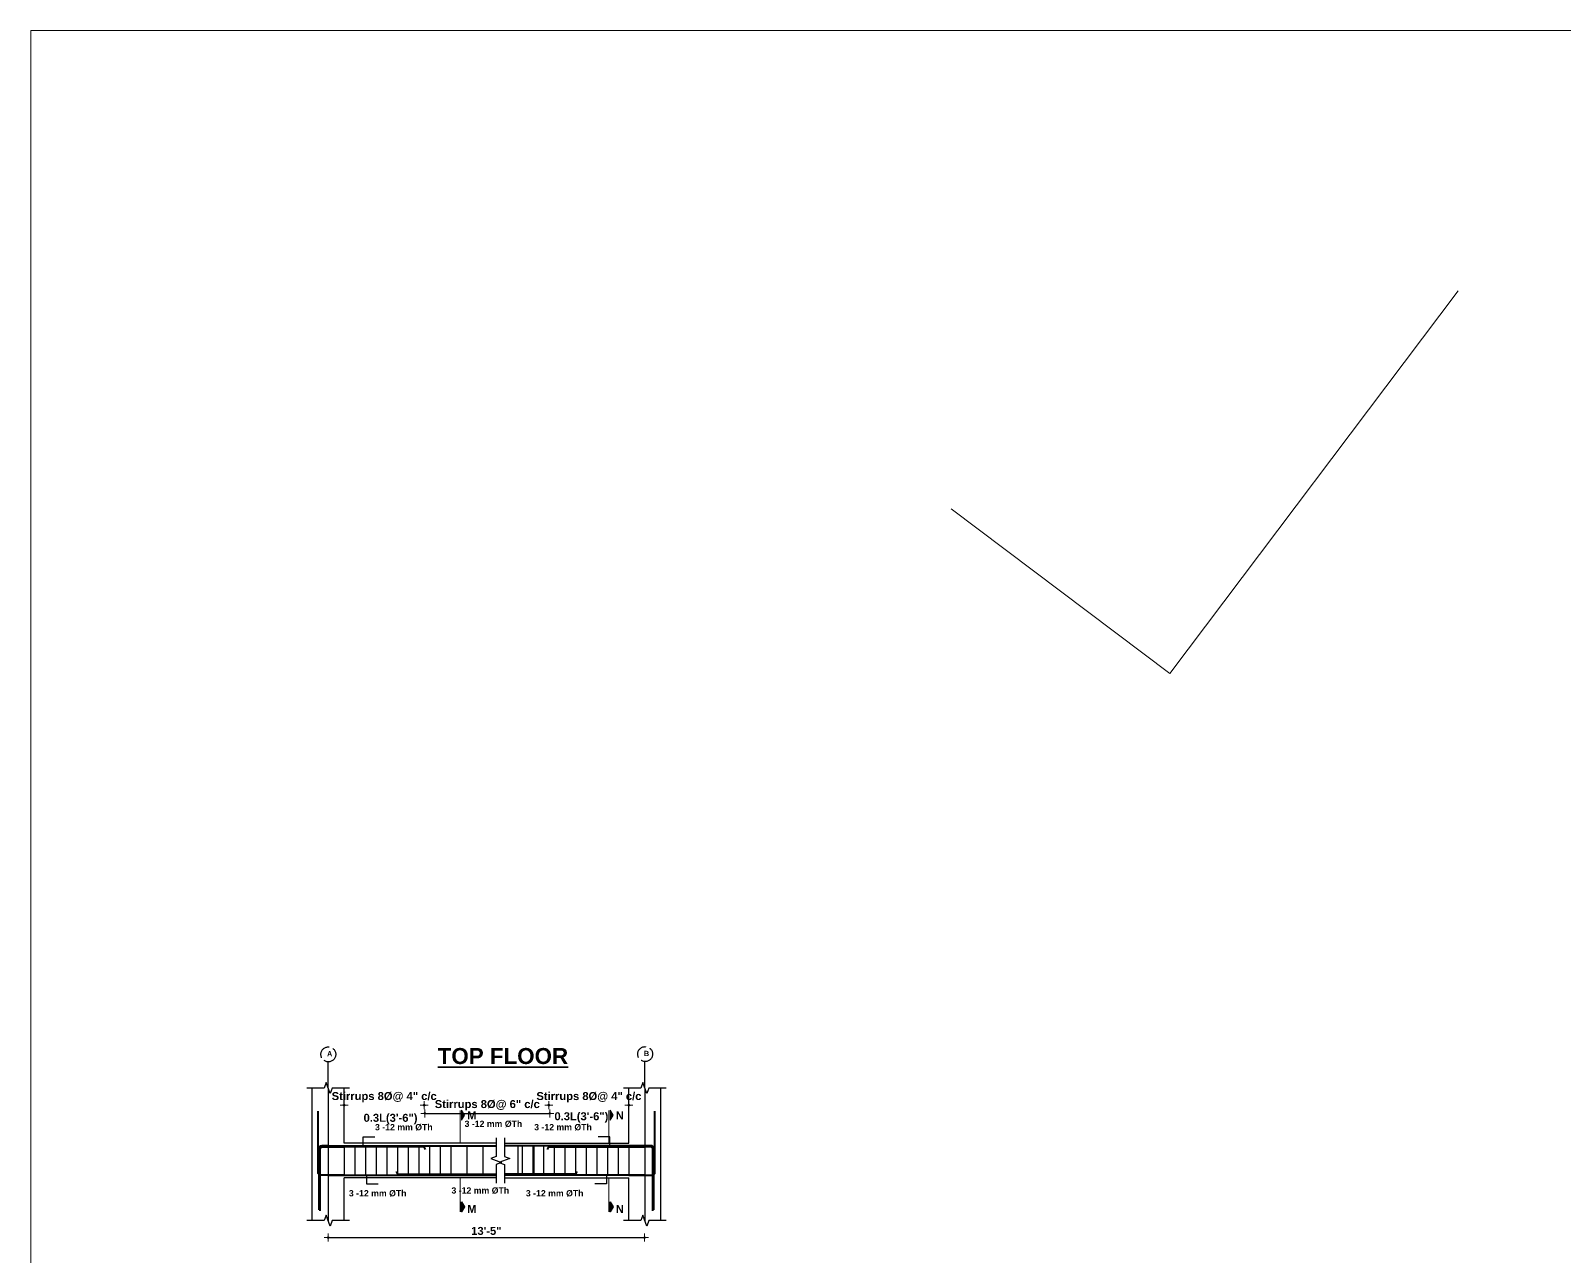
# Model space of a CAD drawing. Header units: inches. Extents: x -12073856 to 12321241, y -1226296 to 1319224.
# Drawn here: x 131832 to 132981, y 49421 to 50340 of the extents above; entities that cross this region are included whole.
import ezdxf
from ezdxf.enums import TextEntityAlignment as Align

# ---------------------------------------------------------------- set-up
doc = ezdxf.new("R2010")
doc.units = ezdxf.units.IN
doc.header["$MEASUREMENT"] = 0
doc.header["$PDMODE"] = 35
doc.linetypes.add('ACAD_ISO02W100', pattern=[15, 12, -3])
for name, color, linetype, lineweight in [('BAR', 5, 'Continuous', 40), ('Dimension', 130, 'Continuous', 9), ('Hatch', 9, 'Continuous', 9), ('HATCH1', 4, 'ACAD_ISO02W100', 13), ('TEXT', 255, 'Continuous', 35), ('Window', 3, 'Continuous', 0), ('Windows', 151, 'Continuous', 15)]:
    doc.layers.add(name, color=color, linetype=linetype, lineweight=lineweight)
doc.layers.add('STIRRUP', color=10, linetype='Continuous')
doc.styles.add('1.8 str', font='times.ttf', dxfattribs={"width": 0.8, "height": 6})
doc.styles.add('STYLE1', font='arialbd.ttf')
doc.dimstyles.new('1.4', dxfattribs={"dimscale": 0, "dimtxt": 6, "dimasz": 0.5, "dimexe": 2, "dimexo": 9, "dimgap": 2, "dimtad": 1, "dimdec": 0, "dimlfac": 0.5, "dimzin": 3, "dimdsep": 46, "dimlunit": 4, "dimtxsty": '1.8 str', "dimblk": 'DIM', "dimcen": 3, "dimdle": 3, "dimse1": 1, "dimse2": 1, "dimclrd": 256, "dimclre": 256, "dimclrt": 7, "dimadec": 1, "dimazin": 2, "dimtfac": 1, "dimtdec": 0, "dimtix": 1, "dimtofl": 0, "dimtmove": 2, "dimatfit": 3, "dimldrblk": 'ARROW', "dimfxl": 2, "dimfrac": 2, "dimtolj": 2, "dimtzin": 0, "dimarcsym": 0})

# ---------------------------------------------------------------- blocks, each defined once
blk = doc.blocks.new('DIM')
at = {"layer": 'Dimension'}
h = blk.add_hatch(color=256, dxfattribs=at)
h.paths.add_polyline_path([(0, 1.3), (0, 0), (1.3, 0, 0.414214)])
h.paths.add_polyline_path([(1.3, 0), (0, 0), (0, -1.3, 0.414214)])
h.paths.add_polyline_path([(0, 0), (-1.3, 0, 0.414214), (0, -1.3)])
h.paths.add_polyline_path([(0, 1.3, 0.414214), (-1.3, 0), (0, 0)])
for p, q in [((-6, 0), (6, 0)), ((0, 6), (0, -6))]:
    blk.add_line(p, q, dxfattribs=at)
blk.add_circle((0, 0), 1.28, dxfattribs=at)
blk = doc.blocks.new('*D2619')
at = {"layer": 'Defpoints', "color": 0, "ltscale": 10, "transparency": 16777216}
for p in [(132066.6, 49534.2), (132066.6, 49520.6), (132126.6, 49503.1)]:
    blk.add_point(p, dxfattribs=at)
at = {"layer": 'Dimension', "lineweight": -2, "ltscale": 10, "transparency": 16777216}
for p, q in [((132066.1, 49534.2), (132065.6, 49534.2)), ((132127.1, 49534.2), (132127.6, 49534.2))]:
    blk.add_line(p, q, dxfattribs=at)
at = {"layer": 'Dimension', "lineweight": -2, "ltscale": 10, "transparency": 16777216, "xscale": 0.5, "yscale": 0.5, "zscale": 0.5}
blk.add_blockref('DIM', (132066.6, 49534.2), dxfattribs=at)
at = {"layer": 'Dimension', "lineweight": -2, "ltscale": 10, "transparency": 16777216, "xscale": 0.5, "yscale": 0.5, "zscale": 0.5, "rotation": 180}
blk.add_blockref('DIM', (132126.6, 49534.2), dxfattribs=at)
at = {"layer": 'Dimension', "color": 7, "ltscale": 10, "transparency": 16777216, "insert": (132096.6, 49540.2), "char_height": 6, "attachment_point": 5, "style": 'STYLE1'}
blk.add_mtext('\\A2;Stirrups 8%%C@ 4" c/c', dxfattribs=at)
blk = doc.blocks.new('ARROW')
at = {"layer": 'Hatch'}
h = blk.add_hatch(color=256, dxfattribs=at)
h.dxf.hatch_style = 1
h.paths.add_polyline_path([(12191115.8, -1270860.1), (12191485.4, -1270660.1), (12191115.8, -1270660.1)])
for p, q in [((12191115.8, -1270860.1), (12191115.8, -1270060.1)), ((12191015.8, -1270160.1), (12196382.9, -1270160.1)), ((12191485.4, -1270660.1), (12190746.1, -1270660.1)), ((12190746.1, -1270660.1), (12191115.8, -1270860.1)), ((12191485.4, -1270660.1), (12191115.8, -1270860.1))]:
    blk.add_line(p, q, dxfattribs=at)
blk = doc.blocks.new('*D2620')
at = {"layer": 'Defpoints', "color": 0, "ltscale": 10, "transparency": 16777216}
for p in [(132280.1, 49534.2), (132280.1, 49520.6), (132220.1, 49503.1)]:
    blk.add_point(p, dxfattribs=at)
at = {"layer": 'Dimension', "lineweight": -2, "ltscale": 10, "transparency": 16777216}
for p, q in [((132219.6, 49534.2), (132219.1, 49534.2)), ((132280.6, 49534.2), (132281.1, 49534.2))]:
    blk.add_line(p, q, dxfattribs=at)
at = {"layer": 'Dimension', "lineweight": -2, "ltscale": 10, "transparency": 16777216, "xscale": 0.5, "yscale": 0.5, "zscale": 0.5}
blk.add_blockref('DIM', (132220.1, 49534.2), dxfattribs=at)
at = {"layer": 'Dimension', "lineweight": -2, "ltscale": 10, "transparency": 16777216, "xscale": 0.5, "yscale": 0.5, "zscale": 0.5, "rotation": 180}
blk.add_blockref('DIM', (132280.1, 49534.2), dxfattribs=at)
at = {"layer": 'Dimension', "color": 7, "ltscale": 10, "transparency": 16777216, "insert": (132250.1, 49540.2), "char_height": 6, "attachment_point": 5, "style": 'STYLE1'}
blk.add_mtext('\\A2;Stirrups 8%%C@ 4" c/c', dxfattribs=at)
blk = doc.blocks.new('*D2621')
at = {"layer": 'Defpoints', "color": 0, "ltscale": 10, "transparency": 16777216}
for p in [(132220.7, 49528.1), (132127.1, 49496.7), (132220.7, 49496.7)]:
    blk.add_point(p, dxfattribs=at)
at = {"layer": 'Dimension', "lineweight": -2, "ltscale": 10, "transparency": 16777216}
blk.add_line((132127.6, 49528.1), (132220.2, 49528.1), dxfattribs=at)
at = {"layer": 'Dimension', "lineweight": -2, "ltscale": 10, "transparency": 16777216, "xscale": 0.5, "yscale": 0.5, "zscale": 0.5, "rotation": 180}
blk.add_blockref('DIM', (132127.1, 49528.1), dxfattribs=at)
at = {"layer": 'Dimension', "lineweight": -2, "ltscale": 10, "transparency": 16777216, "xscale": 0.5, "yscale": 0.5, "zscale": 0.5}
blk.add_blockref('DIM', (132220.7, 49528.1), dxfattribs=at)
at = {"layer": 'Dimension', "color": 7, "ltscale": 10, "transparency": 16777216, "insert": (132173.9, 49534.2), "char_height": 6, "attachment_point": 5, "style": 'STYLE1'}
blk.add_mtext('\\A2;Stirrups 8%%C@ 6" c/c', dxfattribs=at)
blk = doc.blocks.new('*D2622')
at = {"layer": 'Defpoints', "color": 0, "ltscale": 10, "transparency": 16777216}
for p in [(132054.6, 49447.7), (132291.9, 49447.7), (132291.9, 49434.9)]:
    blk.add_point(p, dxfattribs=at)
at = {"layer": 'Dimension', "lineweight": -2, "ltscale": 10, "transparency": 16777216}
blk.add_line((132055.1, 49434.9), (132291.4, 49434.9), dxfattribs=at)
at = {"layer": 'Dimension', "lineweight": -2, "ltscale": 10, "transparency": 16777216, "xscale": 0.5, "yscale": 0.5, "zscale": 0.5, "rotation": 180}
blk.add_blockref('DIM', (132054.6, 49434.9), dxfattribs=at)
at = {"layer": 'Dimension', "lineweight": -2, "ltscale": 10, "transparency": 16777216, "xscale": 0.5, "yscale": 0.5, "zscale": 0.5}
blk.add_blockref('DIM', (132291.9, 49434.9), dxfattribs=at)
at = {"layer": 'Dimension', "color": 7, "ltscale": 10, "transparency": 16777216, "insert": (132173.2, 49439.9), "char_height": 6, "attachment_point": 5, "style": 'STYLE1'}
blk.add_mtext('\\A2;13\'-5"', dxfattribs=at)

msp = doc.modelspace()

# ---------------------------------------------------------------- hatches: boundary and pattern name
at = {"layer": 'TEXT', "ltscale": 10}
for points in [[(132154.55, 49530.42), (132154.55, 49522.91), (132156.86, 49526.67)], [(132265.92, 49530.42), (132265.92, 49522.91), (132268.23, 49526.67)], [(132154.55, 49454.28), (132154.55, 49461.78), (132156.86, 49458.03)], [(132265.92, 49454.28), (132265.92, 49461.78), (132268.23, 49458.03)]]:
    msp.add_hatch(color=256, dxfattribs=at).paths.add_polyline_path(points)

# ---------------------------------------------------------------- linework, layer by layer
for p, q in [((132054.56, 49547.04), (132054.56, 49566.99)), ((132292.13, 49547.04), (132292.13, 49566.99)), ((132054.56, 49547.04), (132054.56, 49447.68)), ((132292.13, 49547.04), (132292.13, 49447.68))]:
    msp.add_line(p, q)
at = {"ltscale": 10}
for p, q in [((132042.56, 49447.68), (132042.56, 49547.04)), ((132066.56, 49505.87), (132066.56, 49547.04)), ((132280.13, 49505.87), (132280.13, 49547.04)), ((132304.13, 49503.12), (132304.13, 49547.04)), ((132180.56, 49505.87), (132066.56, 49505.87)), ((132186.77, 49505.87), (132280.13, 49505.87)), ((132304.13, 49447.68), (132304.13, 49503.12)), ((132180.56, 49479.87), (132066.56, 49479.87)), ((132066.56, 49447.68), (132066.56, 49479.87)), ((132186.77, 49479.87), (132280.13, 49479.87)), ((132280.13, 49447.68), (132280.13, 49479.87))]:
    msp.add_line(p, q, dxfattribs=at)
at = {"linetype": 'Continuous', "ltscale": 10}
for points in [[(132070.56, 49547.04), (132057.56, 49547.04), (132056.06, 49542.91), (132053.06, 49551.16), (132051.56, 49547.04), (132038.56, 49547.04)], [(132308.13, 49547.04), (132295.13, 49547.04), (132293.63, 49542.91), (132290.63, 49551.16), (132289.13, 49547.04), (132276.13, 49547.04)], [(132180.56, 49509.87), (132180.56, 49495.87), (132176.44, 49494.37), (132184.68, 49491.37), (132180.56, 49489.87), (132180.56, 49475.87)], [(132180.56, 49509.87), (132180.56, 49495.87), (132176.44, 49494.37), (132184.68, 49491.37), (132180.56, 49489.87), (132180.56, 49475.87)], [(132186.77, 49509.87), (132186.77, 49495.87), (132190.9, 49494.37), (132182.65, 49491.37), (132186.77, 49489.87), (132186.77, 49475.87)], [(132186.77, 49509.87), (132186.77, 49495.87), (132190.9, 49494.37), (132182.65, 49491.37), (132186.77, 49489.87), (132186.77, 49475.87)], [(132070.56, 49447.68), (132057.56, 49447.68), (132056.06, 49443.56), (132053.06, 49451.8), (132051.56, 49447.68), (132038.56, 49447.68)], [(132308.13, 49447.68), (132295.13, 49447.68), (132293.63, 49443.56), (132290.63, 49451.8), (132289.13, 49447.68), (132276.13, 49447.68)]]:
    msp.add_lwpolyline(points, dxfattribs=at)
at = {"layer": 'BAR', "ltscale": 10}
for p, q in [((132054.56, 49503.87), (132049.82, 49503.87)), ((132054.56, 49503.87), (132180.56, 49503.87)), ((132292.13, 49503.87), (132186.77, 49503.87)), ((132054.56, 49481.87), (132048.56, 49481.87)), ((132054.56, 49481.87), (132180.56, 49481.87)), ((132292.13, 49481.87), (132186.77, 49481.87))]:
    msp.add_line(p, q, dxfattribs=at)
for points in [[(132066.56, 49481.87), (132049.07, 49481.87, -0.4142136), (132047.06, 49483.88), (132047.06, 49529.87)], [(132280.13, 49481.87), (132297.61, 49481.87, 0.4142136), (132299.63, 49483.88), (132299.63, 49529.87)], [(132047.81, 49455.87), (132047.81, 49501.85, -0.4142136), (132049.82, 49503.87), (132066.56, 49503.87)], [(132048.56, 49455.12), (132048.56, 49501.1, -0.4142136), (132050.57, 49503.12), (132066.56, 49503.12)], [(132298.88, 49455.87), (132298.88, 49501.85, 0.4142136), (132296.86, 49503.87), (132280.13, 49503.87)], [(132298.13, 49455.12), (132298.13, 49501.1, 0.4142136), (132296.11, 49503.12), (132280.13, 49503.12)]]:
    msp.add_lwpolyline(points, format="xyb", dxfattribs=at)
for points in [[(132050.57, 49503.12), (132054.56, 49503.12)], [(132127.6, 49501.12), (132126.56, 49503.12), (132054.56, 49503.12)], [(132219.08, 49501.12), (132220.13, 49503.12), (132292.13, 49503.12)], [(132105.6, 49484.62), (132106.56, 49482.62), (132180.56, 49482.62)], [(132241.08, 49484.62), (132240.13, 49482.62), (132186.77, 49482.62)]]:
    msp.add_lwpolyline(points, dxfattribs=at)
at = {"layer": 'Dimension', "ltscale": 10}
for p, q in [((132153.69, 49505.87), (132153.69, 49530.37)), ((132265.07, 49505.87), (132265.07, 49530.37)), ((132153.69, 49454.33), (132153.69, 49479.87)), ((132265.07, 49454.33), (132265.07, 49479.87))]:
    msp.add_line(p, q, dxfattribs=at)
for points in [[(132154.55, 49522.91), (132154.55, 49530.42), (132156.86, 49526.67), (132154.55, 49522.91)], [(132265.92, 49522.91), (132265.92, 49530.42), (132268.23, 49526.67), (132265.92, 49522.91)]]:
    msp.add_lwpolyline(points, dxfattribs=at)
at = {"layer": 'HATCH1', "lineweight": 25}
for centre in [(132054.72, 49572.36), (132292.29, 49572.58)]:
    msp.add_circle(centre, 5.6, dxfattribs=at)
at = {"layer": 'STIRRUP'}
for p, q in [((132066.56, 49504.27), (132066.56, 49481.47)), ((132074.56, 49504.27), (132074.56, 49481.47)), ((132082.56, 49504.27), (132082.56, 49481.47)), ((132090.56, 49504.27), (132090.56, 49481.47)), ((132098.56, 49504.27), (132098.56, 49481.47)), ((132106.56, 49504.27), (132106.56, 49481.47)), ((132114.56, 49504.27), (132114.56, 49481.47)), ((132122.56, 49504.27), (132122.56, 49481.47)), ((132130.56, 49504.27), (132130.56, 49481.47)), ((132138.56, 49504.27), (132138.56, 49481.47)), ((132146.56, 49504.27), (132146.56, 49481.47)), ((132158.56, 49504.27), (132158.56, 49481.47)), ((132170.56, 49504.27), (132170.56, 49481.47)), ((132196.77, 49504.27), (132196.77, 49481.47)), ((132200.13, 49504.27), (132200.13, 49481.47)), ((132208.13, 49504.27), (132208.13, 49481.47)), ((132208.77, 49504.27), (132208.77, 49481.47)), ((132216.13, 49504.27), (132216.13, 49481.47)), ((132224.13, 49504.27), (132224.13, 49481.47)), ((132232.13, 49504.27), (132232.13, 49481.47)), ((132240.13, 49504.27), (132240.13, 49481.47)), ((132248.13, 49504.27), (132248.13, 49481.47)), ((132256.13, 49504.27), (132256.13, 49481.47)), ((132264.13, 49504.27), (132264.13, 49481.47)), ((132272.13, 49504.27), (132272.13, 49481.47)), ((132280.13, 49504.27), (132280.13, 49481.47))]:
    msp.add_line(p, q, dxfattribs=at)
at = {"layer": 'TEXT', "ltscale": 10}
for points in [[(132154.55, 49461.78), (132154.55, 49454.28), (132156.86, 49458.03), (132154.55, 49461.78)], [(132265.92, 49461.78), (132265.92, 49454.28), (132268.23, 49458.03), (132265.92, 49461.78)]]:
    msp.add_lwpolyline(points, dxfattribs=at)
at = {"layer": 'Window'}
msp.add_lwpolyline([(131831.52, 50340.25), (134100.47, 50340.25), (134100.47, 48502.67), (131831.52, 48502.67)], close=True, dxfattribs=at)
at = {"layer": 'Windows'}
for p, q in [((132685.74, 49858.16), (132901.88, 50145.19)), ((132521.71, 49981.68), (132685.74, 49858.16))]:
    msp.add_line(p, q, dxfattribs=at)

# ---------------------------------------------------------------- texts
at = {"layer": 'HATCH1', "lineweight": 25, "style": 'STYLE1'}
for s, p in [('A', (132053.7, 49570.81)), ('B', (132291.27, 49571.04))]:
    msp.add_text(s, height=4, dxfattribs=at).set_placement(p)
at = {"layer": 'TEXT', "style": 'STYLE1'}
msp.add_text('%%UTOP FLOOR', height=12, dxfattribs=at).set_placement((132185.62, 49571.14), align=Align.MIDDLE_CENTER)
at = {"layer": 'TEXT', "ltscale": 10, "style": 'STYLE1'}
for s, height, p in [('M', 6, (132158.85, 49523.58)), ('N', 6, (132270.23, 49523.58)), ('3 -12 mm %%CTh ', 4.68, (132156.87, 49517.98)), ('3 -12 mm %%CTh ', 4.68, (132147.05, 49467.97)), ('M', 6, (132158.85, 49453.45)), ('N', 6, (132270.23, 49453.45))]:
    msp.add_text(s, height=height, dxfattribs=at).set_placement(p)
at = {"layer": 'TEXT', "style": 'STYLE1'}
for p in [(132224.25, 49522.95), (132081.13, 49521.79)]:
    msp.add_text('0.3L(3\'-6")', height=6, dxfattribs=at).set_placement(p)
at = {"layer": 'TEXT', "ltscale": 10, "char_height": 4.68, "attachment_point": 1, "style": 'STYLE1'}
for width, insert in [(53.0695, (132089.71, 49520.12)), (51.4226, (132209.06, 49520.12)), (53.0695, (132070.12, 49470.55)), (52.0465, (132202.83, 49470.55))]:
    msp.add_mtext_dynamic_manual_height_columns('3 -12 mm %%CTh ', width=width, gutter_width=1, heights=[0], dxfattribs=dict(at, insert=insert))

# ---------------------------------------------------------------- dimensions: what is measured, and where the dimension line sits
at = {"layer": 'Dimension', "ltscale": 10}
dim = msp.add_linear_dim(base=(132066.56, 49534.18), p1=(132126.56, 49503.12), p2=(132066.56, 49520.63), angle=180, text='Stirrups 8%%C@ 4" c/c', dimstyle='1.4', override={"dimscale": 1, "dimtxsty": 'STYLE1'}, dxfattribs=at)
dim.commit()
dim.dimension.update_dxf_attribs({"geometry": '*D2619', "text_midpoint": (132096.56, 49540.2)})
for base, p1, p2, text, picture, middle in [((132220.71, 49528.14), (132127.14, 49496.72), (132220.71, 49496.72), 'Stirrups 8%%C@ 6" c/c', '*D2621', (132173.93, 49534.17)), ((132280.13, 49534.18), (132220.13, 49503.12), (132280.13, 49520.63), 'Stirrups 8%%C@ 4" c/c', '*D2620', (132250.13, 49540.2)), ((132291.91, 49434.87), (132054.56, 49447.68), (132291.91, 49447.68), '13\'-5"', '*D2622', (132173.23, 49439.93))]:
    dim = msp.add_linear_dim(base=base, p1=p1, p2=p2, text=text, dimstyle='1.4', override={"dimscale": 1, "dimtxsty": 'STYLE1'}, dxfattribs=at)
    dim.commit()
    dim.dimension.update_dxf_attribs({"geometry": picture, "text_midpoint": middle})

# ---------------------------------------------------------------- leaders
for points in [[(132080.91, 49504.27), (132080.91, 49510.48), (132089.63, 49510.48)], [(132265.77, 49504.27), (132265.77, 49510.48), (132257.05, 49510.48)], [(132083.4, 49481.47), (132083.4, 49475.26), (132092.12, 49475.26)], [(132263.29, 49481.47), (132263.29, 49475.26), (132254.57, 49475.26)]]:
    msp.add_leader(points, dimstyle='1.4', override={"dimscale": 1, "dimtxsty": 'STYLE1'}, dxfattribs=at)

doc.saveas('drawing.dxf')
